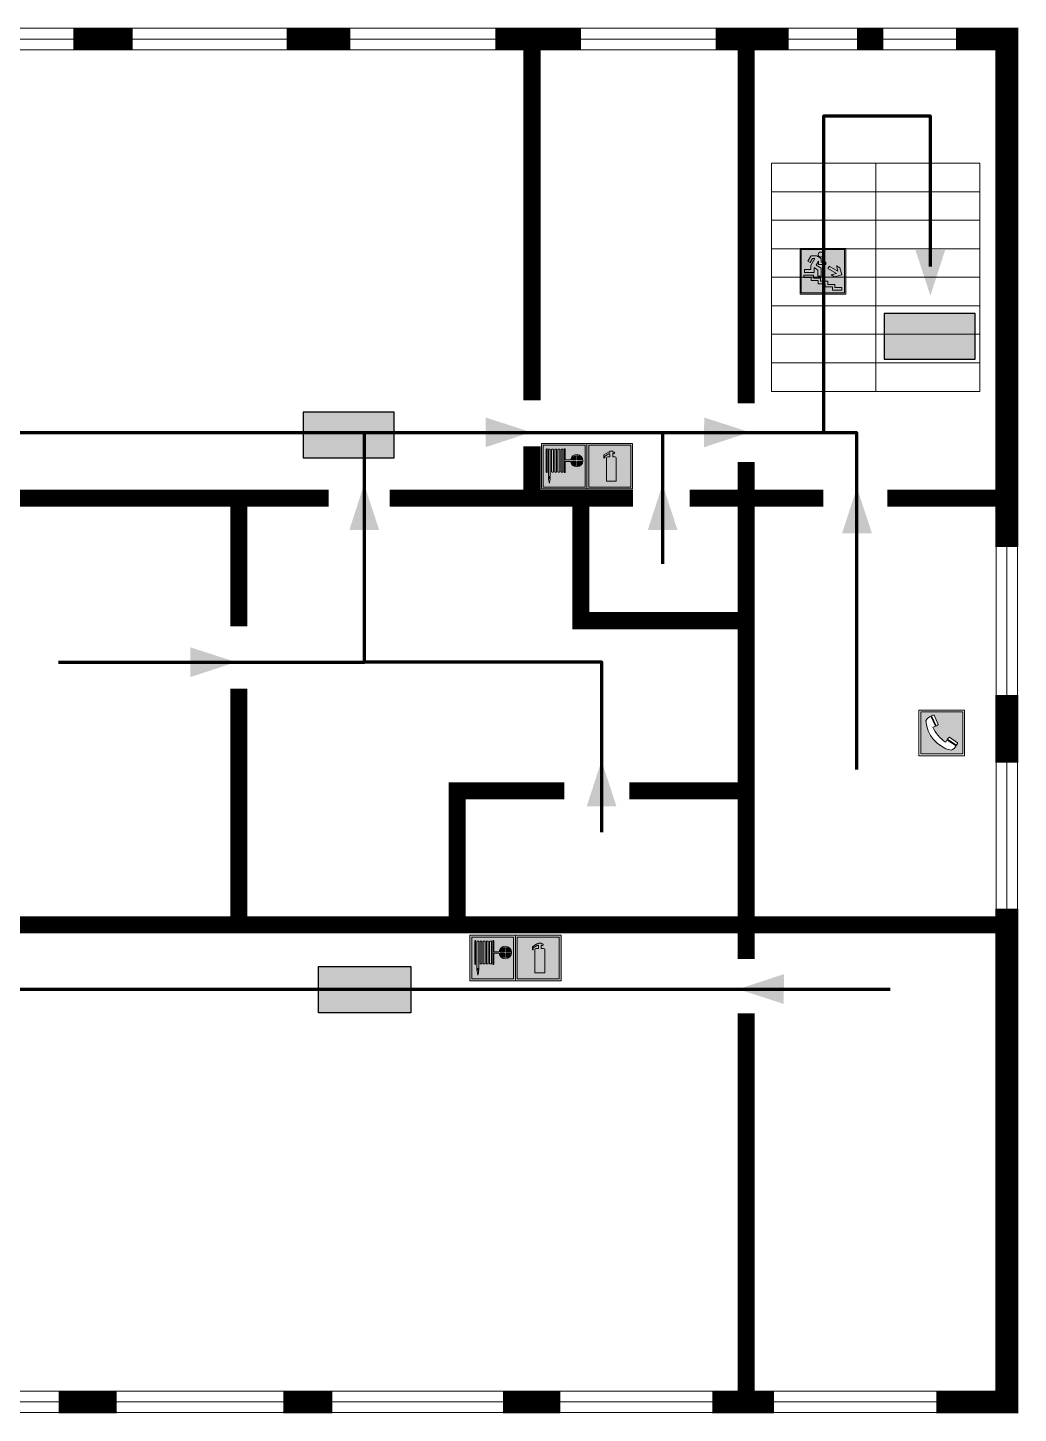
# Model space of a CAD drawing. Header units: millimetres. Extents: x 13114 to 67229, y 22859 to 38520.
# Drawn here: x 26946.3 to 27120.2, y 30948.4 to 31191.7 of the extents above; entities that cross this region are included whole.
import ezdxf

# ---------------------------------------------------------------- set-up
doc = ezdxf.new("R2010")
doc.units = ezdxf.units.MM
doc.layers.add('План_Штампы', color=7, linetype='Continuous')

# ---------------------------------------------------------------- blocks, each defined once
blk = doc.blocks.new('A$C7B4425F7')
at = {"true_color": 0xffffff}
blk.add_hatch(color=7, dxfattribs=at).paths.add_polyline_path([(0, 0), (-16, 0), (-16, -8), (0, -8)])
h = blk.add_hatch(color=126)
h.paths.add_polyline_path([(-0.2, -0.2), (-15.8, -0.2), (-15.8, -7.8), (-0.2, -7.8)])
h.paths.add_polyline_path([(-11.76, -2.03), (-11.76, -3.66), (-11.17, -3.66, -0.568275), (-11.17, -6.18), (-12.58, -6.18), (-12.58, -2.03)], flags=16)
h.paths.add_polyline_path([(-13.33, -4.12, -0.495768), (-13.59, -6.18), (-15.03, -6.18), (-15.03, -2.03), (-13.59, -2.03, -0.487973)], flags=16)
h.paths.add_polyline_path([(-10.25, -2.03), (-9.48, -2.03), (-9.48, -6.18), (-10.25, -6.18)], flags=16)
h.paths.add_polyline_path([(-13.84, -3.69), (-14.24, -3.69), (-14.24, -3.03), (-13.9, -3.03, -0.692621)], flags=0)
h.paths.add_polyline_path([(-9.15, -2.03), (-8.4, -2.03), (-8.04, -3.07), (-7.68, -2.03), (-6.93, -2.03), (-7.64, -4.1), (-6.93, -6.18), (-7.68, -6.18), (-8.04, -5.14), (-8.4, -6.18), (-9.15, -6.18), (-8.44, -4.1)], flags=16)
h.paths.add_polyline_path([(-11.76, -4.46), (-11.42, -4.46, -0.692621), (-11.36, -5.12), (-11.76, -5.12)], flags=0)
h.paths.add_polyline_path([(-13.9, -5.2), (-14.24, -5.2), (-14.24, -4.55), (-13.84, -4.55, -0.708038)], flags=0)
edge = h.paths.add_edge_path(flags=16)
edge.add_ellipse((-5.51, -4.08), major_axis=(0, 2.05), ratio=0.586184, start_angle=0, end_angle=360)
edge = h.paths.add_edge_path(flags=0)
edge.add_ellipse((-5.51, -4.08), major_axis=(0, 1.14), ratio=0.454828, start_angle=0, end_angle=360)
h.paths.add_polyline_path([(-4.13, -4.96, 0.377264), (-3.48, -4.52, 0.0555), (-3.16, -2.03), (-1.66, -2.03), (-1.66, -4.96), (-0.96, -4.96), (-0.96, -7.01), (-1.75, -7.01), (-1.75, -6.18), (-3.3, -6.18), (-3.3, -7.02), (-4.13, -7.02)], flags=16)
h.paths.add_polyline_path([(-2.73, -2.91), (-2.28, -2.91), (-2.28, -4.96), (-3.05, -4.96, 0.079136)], flags=0)
at = {"color": 126}
blk.add_lwpolyline([(-16, -8), (0, -8), (0, 0), (-16, 0)], close=True, dxfattribs=at)
blk = doc.blocks.new('вниз')
at = {"lineweight": 0, "true_color": 0xffffff}
h = blk.add_hatch(color=7, dxfattribs=at)
h.dxf.hatch_style = 1
h.paths.add_polyline_path([(40994.51, -4472.22), (40986.51, -4472.22), (40986.51, -4480.22), (40994.51, -4480.22)])
h.paths.add_polyline_path([(40994.31, -4472.42), (40994.31, -4480.01), (40986.71, -4480.01), (40986.71, -4472.42)], flags=16)
h.paths.add_polyline_path([(40988.43, -4473.53), (40989.43, -4473.53), (40990.19, -4473.96), (40990.19, -4474.6), (40991, -4474.6), (40991, -4475.06), (40989.73, -4475.06), (40989.73, -4474.46), (40989.3, -4475.18), (40990.17, -4475.7), (40990.17, -4477.11), (40989.63, -4477.11), (40989.63, -4476.01), (40988.94, -4475.59), (40988.94, -4476.46), (40988.94, -4476.46), (40987.47, -4476.46), (40987.26, -4476.46), (40987.26, -4475.92), (40988.4, -4475.92), (40988.4, -4475.2), (40989.1, -4473.99), (40988.66, -4473.99), (40988.24, -4474.7), (40987.86, -4474.47), (40988.41, -4473.56)], flags=0)
h.paths.add_polyline_path([(40990.55, -4473.29, -1), (40989.69, -4473.29, -1)], flags=0)
h.paths.add_polyline_path([(40988.85, -4476.89), (40988.85, -4477.43), (40990.1, -4477.43), (40990.1, -4477.99), (40991.34, -4477.99), (40991.34, -4478.54), (40992.59, -4478.54), (40992.59, -4479.09), (40993.83, -4479.09), (40993.83, -4479.52), (40992.17, -4479.52), (40992.17, -4478.97), (40990.91, -4478.97), (40990.91, -4478.41), (40989.68, -4478.41), (40989.68, -4477.86), (40988.43, -4477.86), (40988.43, -4477.31), (40987.6, -4477.31), (40987.18, -4477.31), (40987.18, -4476.89)], flags=0)
h.paths.add_polyline_path([(40991.61, -4475.33), (40993.12, -4476.2), (40992.9, -4475.27), (40993.48, -4475.6), (40993.83, -4476.88), (40992.56, -4477.22), (40991.97, -4476.88), (40992.9, -4476.61), (40991.38, -4475.74), (40991.58, -4475.39)], flags=0)
h.paths.add_polyline_path([(40990.19, -4473.96), (40989.43, -4473.53), (40988.43, -4473.53), (40988.41, -4473.56), (40987.86, -4474.47), (40988.24, -4474.7), (40988.66, -4473.99), (40989.1, -4473.99), (40988.4, -4475.2), (40988.4, -4475.92), (40987.26, -4475.92), (40987.26, -4476.46), (40987.47, -4476.46), (40988.94, -4476.46), (40988.94, -4476.27), (40988.94, -4475.59), (40989.63, -4476.01), (40989.63, -4477.11), (40990.17, -4477.11), (40990.17, -4475.7), (40989.3, -4475.18), (40989.73, -4474.46), (40989.73, -4475.06), (40991, -4475.06), (40991, -4474.6), (40990.19, -4474.6)], flags=0)
h.paths.add_polyline_path([(40990.55, -4473.29, 1), (40989.69, -4473.29, 1)], flags=0)
h.paths.add_polyline_path([(40991.61, -4475.33), (40991.58, -4475.39), (40991.38, -4475.74), (40992.9, -4476.61), (40991.97, -4476.88), (40992.56, -4477.22), (40993.83, -4476.88), (40993.48, -4475.6), (40992.9, -4475.27), (40993.12, -4476.2)], flags=0)
h.paths.add_polyline_path([(40990.1, -4477.43), (40988.85, -4477.43), (40988.85, -4476.89), (40987.18, -4476.89), (40987.18, -4477.31), (40987.6, -4477.31), (40988.43, -4477.31), (40988.43, -4477.86), (40989.68, -4477.86), (40989.68, -4478.41), (40990.91, -4478.41), (40990.91, -4478.97), (40992.17, -4478.97), (40992.17, -4479.52), (40993.83, -4479.52), (40993.83, -4479.09), (40992.59, -4479.09), (40992.59, -4478.54), (40991.34, -4478.54), (40991.34, -4477.99), (40990.1, -4477.99)], flags=0)
at = {"lineweight": 0}
h = blk.add_hatch(color=126, dxfattribs=at)
h.dxf.hatch_style = 1
h.paths.add_polyline_path([(40994.31, -4472.42), (40986.71, -4472.42), (40986.71, -4480.01), (40994.31, -4480.01)])
h.paths.add_polyline_path([(40988.43, -4473.53), (40989.43, -4473.53), (40990.19, -4473.96), (40990.19, -4474.6), (40991, -4474.6), (40991, -4475.06), (40989.73, -4475.06), (40989.73, -4474.46), (40989.3, -4475.18), (40990.17, -4475.7), (40990.17, -4477.11), (40989.63, -4477.11), (40989.63, -4476.01), (40988.94, -4475.59), (40988.94, -4476.46), (40988.94, -4476.46), (40987.47, -4476.46), (40987.26, -4476.46), (40987.26, -4475.92), (40988.4, -4475.92), (40988.4, -4475.2), (40989.1, -4473.99), (40988.66, -4473.99), (40988.24, -4474.7), (40987.86, -4474.47), (40988.41, -4473.56)], flags=16)
h.paths.add_polyline_path([(40990.55, -4473.29, -1), (40989.69, -4473.29, -1)], flags=16)
h.paths.add_polyline_path([(40988.85, -4476.89), (40988.85, -4477.43), (40990.1, -4477.43), (40990.1, -4477.99), (40991.34, -4477.99), (40991.34, -4478.54), (40992.59, -4478.54), (40992.59, -4479.09), (40993.83, -4479.09), (40993.83, -4479.52), (40992.17, -4479.52), (40992.17, -4478.97), (40990.91, -4478.97), (40990.91, -4478.41), (40989.68, -4478.41), (40989.68, -4477.86), (40988.43, -4477.86), (40988.43, -4477.31), (40987.6, -4477.31), (40987.18, -4477.31), (40987.18, -4476.89)], flags=16)
h.paths.add_polyline_path([(40991.61, -4475.33), (40993.12, -4476.2), (40992.9, -4475.27), (40993.48, -4475.6), (40993.83, -4476.88), (40992.56, -4477.22), (40991.97, -4476.88), (40992.9, -4476.61), (40991.38, -4475.74), (40991.58, -4475.39)], flags=16)
at = {"lineweight": 0, "true_color": 0xffffff}
h = blk.add_hatch(color=7, dxfattribs=at)
h.dxf.hatch_style = 1
h.paths.add_polyline_path([(40989.73, -4474.46), (40989.73, -4475.06), (40991, -4475.06), (40991, -4474.6), (40990.19, -4474.6), (40990.19, -4473.96), (40989.43, -4473.53), (40988.43, -4473.53), (40988.41, -4473.56), (40987.86, -4474.47), (40988.24, -4474.7), (40988.66, -4473.99), (40989.1, -4473.99), (40988.4, -4475.2), (40988.4, -4475.92), (40987.26, -4475.92), (40987.26, -4476.46), (40987.47, -4476.46), (40988.94, -4476.46), (40988.94, -4475.59), (40989.63, -4476.01), (40989.63, -4477.11), (40990.17, -4477.11), (40990.17, -4475.7), (40989.3, -4475.18)])
h.paths.add_polyline_path([(40989.69, -4473.29, 1), (40990.55, -4473.29, 1)])
h.paths.add_polyline_path([(40991.61, -4475.33), (40991.58, -4475.39), (40991.38, -4475.74), (40992.9, -4476.61), (40991.97, -4476.88), (40992.56, -4477.22), (40993.83, -4476.88), (40993.48, -4475.6), (40992.9, -4475.27), (40993.12, -4476.2)])
h.paths.add_polyline_path([(40990.1, -4477.43), (40988.85, -4477.43), (40988.85, -4476.89), (40987.18, -4476.89), (40987.18, -4477.31), (40987.6, -4477.31), (40988.43, -4477.31), (40988.43, -4477.86), (40989.68, -4477.86), (40989.68, -4478.41), (40990.91, -4478.41), (40990.91, -4478.97), (40992.17, -4478.97), (40992.17, -4479.52), (40993.83, -4479.52), (40993.83, -4479.09), (40992.59, -4479.09), (40992.59, -4478.54), (40991.34, -4478.54), (40991.34, -4477.99), (40990.1, -4477.99)])
at = {"color": 126, "lineweight": 0}
for points in [[(40986.51, -4472.22), (40994.51, -4472.22), (40994.51, -4480.22), (40986.51, -4480.22)], [(40986.71, -4472.42), (40994.31, -4472.42), (40994.31, -4480.01), (40986.71, -4480.01)]]:
    blk.add_lwpolyline(points, close=True, dxfattribs=at)
for points in [[(40987.47, -4476.46), (40987.26, -4476.46), (40987.26, -4475.92), (40988.4, -4475.92), (40988.4, -4475.2), (40989.1, -4473.99), (40988.66, -4473.99), (40988.24, -4474.7), (40987.86, -4474.47), (40988.41, -4473.56), (40988.43, -4473.53), (40989.43, -4473.53), (40990.19, -4473.96), (40990.19, -4474.6), (40991, -4474.6), (40991, -4475.06), (40989.73, -4475.06), (40989.73, -4474.46), (40989.3, -4475.18), (40990.17, -4475.7), (40990.17, -4477.11), (40989.63, -4477.11), (40989.63, -4476.01), (40988.94, -4475.59), (40988.94, -4476.46)], [(40991.58, -4475.39), (40991.38, -4475.74), (40992.9, -4476.61), (40991.97, -4476.88), (40992.56, -4477.22), (40993.83, -4476.88), (40993.48, -4475.6), (40992.9, -4475.27), (40993.12, -4476.2), (40991.61, -4475.33), (40991.58, -4475.39)], [(40987.6, -4477.31), (40987.18, -4477.31), (40987.18, -4476.89), (40988.85, -4476.89), (40988.85, -4477.43), (40990.1, -4477.43), (40990.1, -4477.99), (40991.34, -4477.99), (40991.34, -4478.54), (40992.59, -4478.54), (40992.59, -4479.09), (40993.83, -4479.09), (40993.83, -4479.52), (40992.17, -4479.52), (40992.17, -4478.97), (40990.91, -4478.97), (40990.91, -4478.41), (40989.68, -4478.41), (40989.68, -4477.86), (40988.43, -4477.86), (40988.43, -4477.31), (40987.6, -4477.31)], [(40987.47, -4476.46), (40988.94, -4476.46), (40988.94, -4476.27)]]:
    blk.add_lwpolyline(points, dxfattribs=at)
blk.add_circle((40990.12, -4473.29), 0.432, dxfattribs=at)
blk = doc.blocks.new('A$C32E8229D')
at = {"true_color": 0xffffff}
blk.add_hatch(color=7, dxfattribs=at).paths.add_polyline_path([(0, 0), (0, -8), (16, -8), (16, 0)])
h = blk.add_hatch(color=126)
h.paths.add_polyline_path([(0.2, -0.2), (15.8, -0.2), (15.8, -7.8), (0.2, -7.8)])
h.paths.add_polyline_path([(13.49, -2.05), (12.08, -2.05), (11.37, -2.63, 0.162397), (11.29, -2.84), (11.29, -3.63), (10.35, -3.63), (10.35, -4.05), (11.68, -4.05), (11.68, -3.48), (12.26, -4.28), (11.29, -5.1), (11.29, -6.78), (11.85, -6.78), (11.85, -5.44), (12.8, -4.64), (12.8, -5.94), (14.46, -5.94), (14.46, -5.39), (13.45, -5.39), (13.45, -3.97), (12.46, -2.59), (13.15, -2.59), (13.69, -3.34), (14.18, -3)], flags=16)
h.paths.add_polyline_path([(10.74, -1.82, 1), (11.8, -1.82, 1)], flags=16)
h.paths.add_polyline_path([(9.39, -3.59), (5.99, -3.59), (6.56, -3.03), (5.91, -3.03), (5.1, -3.83), (5.91, -4.64), (6.56, -4.64), (5.99, -4.09), (9.39, -4.09)], flags=16)
h.paths.add_polyline_path([(4.29, -1.08), (1.72, -1.08), (1.72, -6.6), (4.29, -6.6)], flags=16)
at = {"color": 126}
blk.add_lwpolyline([(16, -8), (0, -8), (0, 0), (16, 0)], close=True, dxfattribs=at)
blk = doc.blocks.new('A$C37112FD5')
at = {"true_color": 0xf5f5ff}
h = blk.add_hatch(color=7, dxfattribs=at)
h.dxf.hatch_style = 1
h.paths.add_polyline_path([(12.8, -7.4), (0, -7.4), (0, -20.2), (12.8, -20.2)])
h.paths.add_polyline_path([(12.29, -7.91), (12.29, -19.69), (0.51, -19.69), (0.51, -7.91)], flags=16)
h.paths.add_polyline_path([(4.98, -9.04, -0.42597), (5.17, -9.22), (5.17, -12.25), (5.17, -15.29, -0.432244), (4.98, -15.47), (4.83, -15.47, -0.42597), (4.64, -15.29), (4.64, -12.25), (4.64, -9.22, -0.432244), (4.83, -9.04)], flags=0)
h.paths.add_polyline_path([(4.28, -9.22), (4.28, -12.25), (4.28, -15.29, -0.432244), (4.09, -15.47), (3.94, -15.47, -0.42597), (3.75, -15.29), (3.75, -12.25), (3.75, -9.22, -0.432244), (3.94, -9.04), (4.09, -9.04, -0.42597)], flags=0)
h.paths.add_polyline_path([(5.72, -9.04), (5.87, -9.04, -0.42597), (6.06, -9.22), (6.06, -12.25), (6.06, -15.29, -0.432244), (5.87, -15.47), (5.72, -15.47, -0.42597), (5.53, -15.29), (5.53, -12.25), (5.53, -9.22, -0.432244)], flags=0)
h.paths.add_polyline_path([(6.42, -8.9), (6.5, -8.9, -0.42597), (6.69, -9.08), (6.69, -12.03), (8.21, -12.03, -15.824349), (8.21, -12.47), (6.69, -12.47), (6.69, -15.42, -0.432244), (6.5, -15.6), (6.42, -15.6)], flags=0)
h.paths.add_polyline_path([(3.39, -9.22), (3.39, -12.25), (3.39, -15.29, -0.432244), (3.2, -15.47), (3.05, -15.47, -0.42597), (2.85, -15.29), (2.85, -12.25), (2.85, -9.22, -0.432244), (3.05, -9.04), (3.2, -9.04, -0.42597)], flags=0)
h.paths.add_polyline_path([(2.5, -9.22), (2.5, -16.71), (1.96, -16.71), (1.96, -9.22, -0.432244), (2.15, -9.04), (2.31, -9.04, -0.42597)], flags=0)
h.paths.add_polyline_path([(1.61, -8.9), (1.61, -15.6), (1.57, -15.6, -0.42597), (1.37, -15.42), (1.37, -12.03), (1.37, -9.09, -0.432244), (1.57, -8.9)], flags=0)
h.paths.add_polyline_path([(9.76, -10.81), (9.76, -12.03), (8.49, -12.03, -0.336371)], flags=0)
h.paths.add_polyline_path([(8.49, -12.47), (9.76, -12.47), (9.76, -13.7, -0.336371)], flags=0)
h.paths.add_polyline_path([(10.11, -10.81, -0.336371), (11.38, -12.03), (10.11, -12.03)], flags=0)
h.paths.add_polyline_path([(10.11, -12.47), (11.38, -12.47, -0.336371), (10.11, -13.7)], flags=0)
h.paths.add_polyline_path([(2.5, -16.84), (2.5, -17.05), (1.97, -17.05), (1.97, -16.84)], flags=0)
h.paths.add_polyline_path([(2.5, -17.24, -0.033778), (2.24, -18.6, -0.033778), (1.97, -17.24)], flags=0)
h = blk.add_hatch(color=242)
h.dxf.hatch_style = 1
h.paths.add_polyline_path([(12.29, -7.91), (0.51, -7.91), (0.51, -19.69), (12.29, -19.69)])
h.paths.add_polyline_path([(6.42, -15.6), (6.42, -8.9), (6.5, -8.9, -0.42597), (6.69, -9.08), (6.69, -12.03), (8.21, -12.03, -15.824349), (8.21, -12.47), (6.69, -12.47), (6.69, -15.42, -0.432244), (6.5, -15.6)], flags=16)
h.paths.add_polyline_path([(5.87, -15.47), (5.72, -15.47, -0.42597), (5.53, -15.29), (5.53, -12.25), (5.53, -9.22, -0.432244), (5.72, -9.04), (5.87, -9.04, -0.42597), (6.06, -9.22), (6.06, -12.25), (6.06, -15.29, -0.432244)], flags=16)
h.paths.add_polyline_path([(4.98, -15.47), (4.83, -15.47, -0.42597), (4.64, -15.29), (4.64, -12.25), (4.64, -9.22, -0.432244), (4.83, -9.04), (4.98, -9.04, -0.42597), (5.17, -9.22), (5.17, -12.25), (5.17, -15.29, -0.432244)], flags=16)
h.paths.add_polyline_path([(4.09, -15.47), (3.94, -15.47, -0.42597), (3.75, -15.29), (3.75, -12.25), (3.75, -9.22, -0.432244), (3.94, -9.04), (4.09, -9.04, -0.42597), (4.28, -9.22), (4.28, -12.25), (4.28, -15.29, -0.432244)], flags=16)
h.paths.add_polyline_path([(3.2, -15.47), (3.05, -15.47, -0.42597), (2.85, -15.29), (2.85, -12.25), (2.85, -9.22, -0.432244), (3.05, -9.04), (3.2, -9.04, -0.42597), (3.39, -9.22), (3.39, -12.25), (3.39, -15.29, -0.432244)], flags=16)
h.paths.add_polyline_path([(2.5, -17.05), (1.97, -17.05), (1.97, -16.84), (2.5, -16.84)], flags=16)
h.paths.add_polyline_path([(2.5, -17.24, -0.033778), (2.24, -18.6, -0.033778), (1.97, -17.24)], flags=16)
h.paths.add_polyline_path([(2.5, -16.71), (1.96, -16.71), (1.96, -9.22, -0.432244), (2.15, -9.04), (2.31, -9.04, -0.42597), (2.5, -9.22)], flags=16)
h.paths.add_polyline_path([(1.61, -15.6), (1.57, -15.6, -0.42597), (1.37, -15.42), (1.37, -12.03), (1.37, -9.09, -0.432244), (1.57, -8.9), (1.61, -8.9)], flags=16)
h.paths.add_polyline_path([(8.49, -12.47), (9.76, -12.47), (9.76, -13.7, -0.336371)], flags=0)
h.paths.add_polyline_path([(10.11, -13.7), (10.11, -12.47), (11.38, -12.47, -0.336371)], flags=0)
h.paths.add_polyline_path([(8.49, -12.03, -0.336371), (9.76, -10.81), (9.76, -12.03)], flags=0)
h.paths.add_polyline_path([(10.11, -12.03), (10.11, -10.81, -0.336371), (11.38, -12.03)], flags=0)
h = blk.add_hatch(color=7, dxfattribs=at)
h.dxf.hatch_style = 1
h.paths.add_polyline_path([(1.61, -8.9), (1.57, -8.9, 0.432244), (1.37, -9.09), (1.37, -12.03), (1.37, -15.42, 0.42597), (1.57, -15.6), (1.61, -15.6)])
h.paths.add_polyline_path([(2.5, -9.22, 0.42597), (2.31, -9.04), (2.15, -9.04, 0.432244), (1.96, -9.22), (1.96, -16.71), (2.5, -16.71)])
h.paths.add_polyline_path([(2.5, -16.84), (1.97, -16.84), (1.97, -17.05), (2.5, -17.05)])
h.paths.add_polyline_path([(2.5, -17.24), (1.97, -17.24, 0.033778), (2.24, -18.6, 0.033778)])
h.paths.add_polyline_path([(3.39, -12.25), (3.39, -9.22, 0.42597), (3.2, -9.04), (3.05, -9.04, 0.432244), (2.85, -9.22), (2.85, -12.25), (2.85, -15.29, 0.42597), (3.05, -15.47), (3.2, -15.47, 0.432244), (3.39, -15.29)])
h.paths.add_polyline_path([(4.28, -12.25), (4.28, -9.22, 0.42597), (4.09, -9.04), (3.94, -9.04, 0.432244), (3.75, -9.22), (3.75, -12.25), (3.75, -15.29, 0.42597), (3.94, -15.47), (4.09, -15.47, 0.432244), (4.28, -15.29)])
h.paths.add_polyline_path([(5.17, -12.25), (5.17, -9.22, 0.42597), (4.98, -9.04), (4.83, -9.04, 0.432244), (4.64, -9.22), (4.64, -12.25), (4.64, -15.29, 0.42597), (4.83, -15.47), (4.98, -15.47, 0.432244), (5.17, -15.29)])
h.paths.add_polyline_path([(6.06, -12.25), (6.06, -9.22, 0.42597), (5.87, -9.04), (5.72, -9.04, 0.432244), (5.53, -9.22), (5.53, -12.25), (5.53, -15.29, 0.42597), (5.72, -15.47), (5.87, -15.47, 0.432244), (6.06, -15.29)])
h.paths.add_polyline_path([(6.69, -12.47), (8.21, -12.47, 15.824349), (8.21, -12.03), (6.69, -12.03), (6.69, -9.08, 0.42597), (6.5, -8.9), (6.42, -8.9), (6.42, -15.6), (6.5, -15.6, 0.432244), (6.69, -15.42)])
h.paths.add_polyline_path([(8.49, -12.47), (9.76, -12.47), (9.76, -13.7, -0.336371)], flags=16)
h.paths.add_polyline_path([(8.49, -12.03, -0.336371), (9.76, -10.81), (9.76, -12.03)], flags=16)
h.paths.add_polyline_path([(10.11, -12.47), (11.38, -12.47, -0.336371), (10.11, -13.7)], flags=16)
h.paths.add_polyline_path([(10.11, -12.03), (10.11, -10.81, -0.336371), (11.38, -12.03)], flags=16)
h = blk.add_hatch(color=242)
h.dxf.hatch_style = 1
h.paths.add_polyline_path([(9.76, -10.81, 0.336371), (8.49, -12.03), (9.76, -12.03)])
h.paths.add_polyline_path([(10.11, -10.81), (10.11, -12.03), (11.38, -12.03, 0.336371)])
h.paths.add_polyline_path([(11.38, -12.47), (10.11, -12.47), (10.11, -13.7, 0.336371)])
h.paths.add_polyline_path([(9.76, -12.47), (8.49, -12.47, 0.336371), (9.76, -13.7)])
at = {"color": 242, "lineweight": 5}
for p, q in [((0, -20.2), (0, -7.4)), ((0, -7.4), (12.8, -7.4)), ((12.8, -20.2), (12.8, -7.4)), ((1.37, -12.03), (1.37, -9.08)), ((1.57, -8.9), (1.61, -8.9)), ((1.61, -8.9), (1.61, -15.6)), ((1.96, -16.71), (1.96, -9.22)), ((2.15, -9.04), (2.31, -9.04)), ((2.5, -16.71), (2.5, -9.22)), ((2.85, -12.25), (2.85, -9.22)), ((3.05, -9.04), (3.2, -9.04)), ((3.39, -12.25), (3.39, -9.22)), ((3.75, -12.25), (3.75, -9.22)), ((3.94, -9.04), (4.09, -9.04)), ((4.28, -12.25), (4.28, -9.22)), ((4.64, -12.25), (4.64, -9.22)), ((4.83, -9.04), (4.98, -9.04)), ((5.17, -12.25), (5.17, -9.22)), ((5.53, -12.25), (5.53, -9.22)), ((5.72, -9.04), (5.87, -9.04)), ((6.06, -12.25), (6.06, -9.22)), ((6.42, -8.9), (6.42, -15.6)), ((6.5, -8.9), (6.42, -8.9)), ((6.69, -12.03), (6.69, -9.08)), ((9.76, -10.81), (9.76, -12.03)), ((10.11, -10.81), (10.11, -12.03)), ((1.37, -12.03), (1.37, -15.42)), ((2.85, -12.25), (2.85, -15.29)), ((3.05, -15.47), (3.2, -15.47)), ((3.39, -12.25), (3.39, -15.29)), ((3.75, -12.25), (3.75, -15.29)), ((3.94, -15.47), (4.09, -15.47)), ((4.28, -12.25), (4.28, -15.29)), ((4.64, -12.25), (4.64, -15.29)), ((4.83, -15.47), (4.98, -15.47)), ((5.17, -12.25), (5.17, -15.29)), ((5.53, -12.25), (5.53, -15.29)), ((5.72, -15.47), (5.87, -15.47)), ((6.06, -12.25), (6.06, -15.29)), ((8.21, -12.03), (6.69, -12.03)), ((8.21, -12.47), (6.69, -12.47)), ((6.69, -12.47), (6.69, -15.42)), ((9.76, -12.03), (8.49, -12.03)), ((9.76, -12.47), (8.49, -12.47)), ((9.76, -12.47), (9.76, -13.7)), ((11.38, -12.03), (10.11, -12.03)), ((11.38, -12.47), (10.11, -12.47)), ((10.11, -12.47), (10.11, -13.7)), ((1.57, -15.6), (1.61, -15.6)), ((1.96, -16.71), (2.5, -16.71)), ((1.97, -16.84), (2.5, -16.84)), ((1.97, -17.05), (1.97, -16.84)), ((2.5, -17.05), (1.97, -17.05)), ((1.97, -17.24), (2.5, -17.24)), ((2.5, -16.84), (2.5, -17.05)), ((6.42, -15.6), (6.5, -15.6)), ((0, -20.2), (12.8, -20.2))]:
    blk.add_line(p, q, dxfattribs=at)
blk.add_lwpolyline([(0.51, -7.91), (12.29, -7.91), (12.29, -19.69), (0.51, -19.69)], close=True, dxfattribs=at)
for centre, radius, start, end in [((1.56, -9.09), 0.182, 87.1027, 180.6071), ((2.15, -9.22), 0.182, 87.1027, 180.6071), ((2.32, -9.22), 0.182, 359.3929, 92.8973), ((3.04, -9.22), 0.182, 87.1027, 180.6071), ((3.21, -9.22), 0.182, 359.3929, 92.8973), ((3.93, -9.22), 0.182, 87.1027, 180.6071), ((4.1, -9.22), 0.182, 359.3929, 92.8973), ((4.82, -9.22), 0.182, 87.1027, 180.6071), ((4.99, -9.22), 0.182, 359.3929, 92.8973), ((5.71, -9.22), 0.182, 87.1027, 180.6071), ((5.88, -9.22), 0.182, 359.3929, 92.8973), ((6.51, -9.09), 0.182, 359.3929, 92.8973), ((9.93, -12.25), 1.74, 187.2319, 172.7681), ((9.93, -12.25), 1.46, 96.9927, 171.3585), ((9.93, -12.25), 1.46, 8.6415, 83.0073), ((1.56, -15.42), 0.182, 179.3929, 272.8973), ((3.04, -15.29), 0.182, 179.3929, 272.8973), ((3.21, -15.29), 0.182, 267.1027, 0.6071), ((3.93, -15.29), 0.182, 179.3929, 272.8973), ((4.1, -15.29), 0.182, 267.1027, 0.6071), ((4.82, -15.29), 0.182, 179.3929, 272.8973), ((4.99, -15.29), 0.182, 267.1027, 0.6071), ((5.71, -15.29), 0.182, 179.3929, 272.8973), ((5.88, -15.29), 0.182, 267.1027, 0.6071), ((6.51, -15.42), 0.182, 267.1027, 0.6071), ((9.93, -12.25), 1.46, 188.6415, 263.0073), ((9.93, -12.25), 1.46, 276.9927, 351.3585), ((12.17, -15.98), 10.27, 187.041, 194.7793), ((-7.7, -15.98), 10.27, 345.2207, 352.959)]:
    blk.add_arc(centre, radius, start, end, dxfattribs=at)
blk = doc.blocks.new('A$C3AD82952')
at = {"true_color": 0xf5f5ff}
h = blk.add_hatch(color=7, dxfattribs=at)
h.dxf.hatch_style = 1
h.paths.add_polyline_path([(8.21, 8.73, 0.414214), (7.89, 9.05), (7.22, 9.05), (7.22, 9.92), (7.59, 9.92, 1), (7.57, 10.36), (7.22, 10.36), (7.22, 10.6), (6.43, 10.6), (6.43, 10.36), (6.01, 10.36), (4.74, 9.59), (4.74, 8.69), (4.98, 8.73), (4.98, 9.26), (6.12, 9.91), (6.43, 9.91), (6.43, 9.05), (5.76, 9.05, 0.414214), (5.44, 8.73), (5.44, 2.2), (8.21, 2.2)], flags=0)
h.paths.add_polyline_path([(12.8, 12.8), (0, 12.8), (0, 0), (12.8, 0)])
h.paths.add_polyline_path([(0.51, 12.29), (12.29, 12.29), (12.29, 0.51), (0.51, 0.51)], flags=16)
h.paths.add_polyline_path([(4.74, 9.59), (6.01, 10.36), (6.43, 10.36), (6.43, 10.6), (7.22, 10.6), (7.22, 10.36), (7.59, 10.36, -0.94586), (7.59, 9.92), (7.22, 9.92), (7.22, 9.05), (7.89, 9.05, -0.414214), (8.21, 8.73), (8.21, 2.2), (5.44, 2.2), (5.44, 8.73, -0.414214), (5.76, 9.05), (6.43, 9.05), (6.43, 9.91), (6.12, 9.91), (4.98, 9.26), (4.98, 8.73), (4.74, 8.69)], flags=0)
h = blk.add_hatch(color=242)
h.dxf.hatch_style = 1
h.paths.add_polyline_path([(12.29, 12.29), (0.51, 12.29), (0.51, 0.51), (12.29, 0.51)])
h.paths.add_polyline_path([(4.74, 8.69), (4.74, 9.59), (6.01, 10.36), (6.43, 10.36), (6.43, 10.6), (7.22, 10.6), (7.22, 10.36), (7.59, 10.36, -0.94586), (7.59, 9.92), (7.22, 9.92), (7.22, 9.05), (7.89, 9.05, -0.414214), (8.21, 8.73), (8.21, 2.2), (5.44, 2.2), (5.44, 8.73, -0.414214), (5.76, 9.05), (6.43, 9.05), (6.43, 9.91), (6.12, 9.91), (4.98, 9.26), (4.98, 8.73)], flags=16)
h = blk.add_hatch(color=7, dxfattribs=at)
h.dxf.hatch_style = 1
h.paths.add_polyline_path([(8.21, 8.73, 0.414214), (7.89, 9.05), (7.22, 9.05), (7.22, 9.92), (7.59, 9.92, 1), (7.57, 10.36), (7.22, 10.36), (7.22, 10.6), (6.43, 10.6), (6.43, 10.36), (6.01, 10.36), (4.74, 9.59), (4.74, 8.69), (4.98, 8.73), (4.98, 9.26), (6.12, 9.91), (6.43, 9.91), (6.43, 9.05), (5.76, 9.05, 0.414214), (5.44, 8.73), (5.44, 2.2), (8.21, 2.2)])
at = {"color": 242, "lineweight": 5}
for p, q in [((0, 0), (0, 12.8)), ((0, 12.8), (12.8, 12.8)), ((12.8, 0), (12.8, 12.8)), ((6.01, 10.36), (4.74, 9.59)), ((4.74, 9.59), (4.74, 8.69)), ((4.74, 8.69), (4.98, 8.73)), ((4.98, 9.26), (6.12, 9.91)), ((4.98, 8.73), (4.98, 9.26)), ((5.44, 2.2), (5.44, 8.73)), ((5.76, 9.05), (6.43, 9.05)), ((6.01, 10.36), (6.43, 10.36)), ((6.12, 9.91), (6.43, 9.91)), ((7.22, 10.6), (6.43, 10.6)), ((6.43, 10.6), (6.43, 10.36)), ((6.43, 9.91), (6.43, 9.05)), ((7.22, 10.36), (7.22, 10.6)), ((7.59, 10.36), (7.22, 10.36)), ((7.22, 9.05), (7.22, 9.92)), ((7.59, 9.92), (7.22, 9.92)), ((7.89, 9.05), (7.22, 9.05)), ((8.21, 2.2), (8.21, 8.73)), ((0, 0), (12.8, 0)), ((5.44, 2.2), (8.21, 2.2))]:
    blk.add_line(p, q, dxfattribs=at)
blk.add_lwpolyline([(0.51, 12.29), (12.29, 12.29), (12.29, 0.51), (0.51, 0.51)], close=True, dxfattribs=at)
for centre, radius, start, end in [((5.76, 8.73), 0.32, 90, 180), ((7.58, 10.14), 0.223, 273.1875, 86.8125), ((7.89, 8.73), 0.32, 0, 90)]:
    blk.add_arc(centre, radius, start, end, dxfattribs=at)
blk = doc.blocks.new('A$C456E1F9C')
at = {"lineweight": 5}
h = blk.add_hatch(color=242, dxfattribs=at)
h.paths.add_polyline_path([(0.51, -1.47), (0.51, -13.26), (12.29, -13.26), (12.29, -1.47)])
h.paths.add_polyline_path([(5.42, -4.95, -0.254479), (4.78, -5.4), (3.52, -2.53, -0.209735), (4.23, -2.4)], flags=16)
h.paths.add_polyline_path([(8.53, -8.6), (10.87, -10.17), (10.54, -10.76), (8.03, -9.13, -0.192251)], flags=16)
h.paths.add_polyline_path([(4.61, -5.49, 0.005518), (3.87, -5.72, 0.128647), (7.49, -10.01, 0.00809), (7.83, -9.33), (10.47, -10.97, -0.16736), (8.99, -12.25, -0.327862), (1.95, -3.95, -0.166952), (3.36, -2.62)], flags=16)
at = {"color": 242, "lineweight": 5}
for p, q in [((0, -13.77), (0, -0.97)), ((12.8, -0.97), (0, -0.97)), ((4.61, -5.49), (3.36, -2.62)), ((3.52, -2.53), (4.78, -5.4)), ((4.23, -2.4), (5.42, -4.95)), ((12.8, -13.77), (12.8, -0.97)), ((7.83, -9.33), (10.47, -10.97)), ((8.03, -9.13), (10.54, -10.76)), ((10.81, -10.12), (8.53, -8.6)), ((10.54, -10.76), (10.8, -10.3)), ((10.8, -10.3), (10.81, -10.12)), ((0, -13.77), (12.8, -13.77))]:
    blk.add_line(p, q, dxfattribs=at)
blk.add_lwpolyline([(0.51, -1.47), (12.29, -1.47), (12.29, -13.26), (0.51, -13.26)], close=True, dxfattribs=at)
for centre, radius, start, end in [((4.59, -5.34), 2.99, 114.2845, 152.1974), ((4.02, -3.27), 0.891, 76.3284, 123.7092), ((11.12, -3.31), 9.19, 183.9915, 256.6009), ((14.98, -39.1), 35.17, 107.1487, 108.4135), ((13.86, -0.94), 11.08, 205.5536, 234.8762), ((4.68, -4.59), 0.824, 276.9621, 334.0723), ((-13.31, 0.8), 23.44, 332.5487, 334.4027), ((8.94, -9.5), 0.989, 114.4092, 157.9388), ((7.87, -9.46), 3, 291.9291, 329.9329)]:
    blk.add_arc(centre, radius, start, end, dxfattribs=at)

msp = doc.modelspace()

# ---------------------------------------------------------------- linework, layer by layer
at = {"lineweight": 0}
for points, const_width in [([(26954.27, 31189.73), (26964.69, 31189.73)], 4), ([(26991.7, 31189.73), (27002.89, 31189.73)], 4), ([(27028.35, 31189.73), (27043.4, 31189.73)], 4), ([(27067.05, 31189.73), (27079.83, 31189.73)], 4), ([(27091.83, 31189.73), (27096.48, 31189.73)], 4), ([(27109.25, 31189.73), (27118.16, 31189.73), (27118.16, 31100.5)], 4), ([(27034.79, 31189.78), (27034.79, 31126.31)], 3), ([(27072.39, 31125.76), (27072.39, 31189.94)], 3), ([(27034.79, 31109.1), (27034.79, 31118.22)], 3), ([(27072.39, 31028.16), (27072.39, 31115.43)], 3), ([(26865.25, 31109.1), (26999.1, 31109.1)], 3), ([(26983.31, 31109.1), (26983.31, 31086.59)], 3), ([(27009.82, 31109.1), (27052.55, 31109.1)], 3), ([(27043.38, 31109.1), (27043.38, 31087.58), (27072.39, 31087.58)], 3), ([(27062.45, 31109.1), (27085.93, 31109.1)], 3), ([(27097.18, 31109.1), (27117.58, 31109.1)], 3), ([(26983.31, 31034.15), (26983.31, 31075.64)], 3), ([(27118.16, 31074.53), (27118.16, 31062.63)], 4), ([(27021.64, 31034.15), (27021.64, 31057.68), (27040.47, 31057.68)], 3), ([(27072.39, 31057.68), (27051.86, 31057.68)], 3), ([(27118.16, 31037.01), (27118.16, 30950.37), (27105.75, 30950.37)], 4), ([(26864.69, 31034.15), (27117.99, 31034.15)], 3), ([(27072.39, 31034.15), (27072.39, 31028.16)], 3), ([(27072.39, 31018.59), (27072.39, 30950.37)], 3), ([(26961.85, 30950.37), (26951.69, 30950.37)], 4), ([(26999.75, 30950.37), (26991.15, 30950.37)], 4), ([(27039.77, 30950.37), (27029.71, 30950.37)], 4), ([(27077.25, 30950.37), (27066.43, 30950.37)], 4)]:
    msp.add_lwpolyline(points, dxfattribs=dict(at, const_width=const_width))
for points in [[(26809.76, 31191.64), (27111.85, 31191.64)], [(26809.95, 31189.73), (27112.04, 31189.73)], [(26809.52, 31187.84), (27111.61, 31187.84)], [(27116.29, 31034.38), (27116.29, 31110.91)], [(27118.16, 31034.48), (27118.16, 31111.01)], [(27120.02, 31034.38), (27120.02, 31110.91)], [(26770.9, 30952.28), (27115.08, 30952.28)], [(26770.57, 30948.53), (27114.74, 30948.53)], [(26771.17, 30950.37), (27115.35, 30950.37)]]:
    msp.add_lwpolyline(points, dxfattribs=at)
at = {"color": 126, "lineweight": 100, "true_color": 0x008754}
for points in [[(27086.04, 31120.63), (27086.04, 31176.28), (27104.71, 31176.28), (27104.71, 31149.77)], [(26742.17, 31120.63), (27091.76, 31120.63), (27091.76, 31061.47)], [(26951.64, 31080.3), (27005.39, 31080.3), (27005.39, 31120.63)], [(27057.7, 31120.63), (27057.7, 31097.54)], [(27047.07, 31050.43), (27047.07, 31080.3), (27005.39, 31080.3)], [(26754.48, 31022.86), (27097.67, 31022.86)]]:
    msp.add_lwpolyline(points, dxfattribs=at)
at = {"lineweight": 0}
for points in [[(27076.86, 31162.93), (27095.14, 31162.93), (27095.14, 31167.94), (27076.86, 31167.94)], [(27095.14, 31162.93), (27113.42, 31162.93), (27113.42, 31167.94), (27095.14, 31167.94)], [(27076.86, 31157.92), (27095.14, 31157.92), (27095.14, 31162.93), (27076.86, 31162.93)], [(27095.14, 31157.92), (27113.42, 31157.92), (27113.42, 31162.93), (27095.14, 31162.93)], [(27076.86, 31152.91), (27095.14, 31152.91), (27095.14, 31157.92), (27076.86, 31157.92)], [(27095.14, 31152.91), (27113.42, 31152.91), (27113.42, 31157.92), (27095.14, 31157.92)], [(27076.86, 31147.9), (27095.14, 31147.9), (27095.14, 31152.91), (27076.86, 31152.91)], [(27095.14, 31147.9), (27113.42, 31147.9), (27113.42, 31152.91), (27095.14, 31152.91)], [(27076.86, 31142.89), (27095.14, 31142.89), (27095.14, 31147.9), (27076.86, 31147.9)], [(27095.14, 31142.89), (27113.42, 31142.89), (27113.42, 31147.9), (27095.14, 31147.9)], [(27076.86, 31137.88), (27095.14, 31137.88), (27095.14, 31142.89), (27076.86, 31142.89)], [(27095.14, 31137.88), (27113.42, 31137.88), (27113.42, 31142.89), (27095.14, 31142.89)], [(27076.86, 31132.87), (27095.14, 31132.87), (27095.14, 31137.88), (27076.86, 31137.88)], [(27095.14, 31132.87), (27113.42, 31132.87), (27113.42, 31137.88), (27095.14, 31137.88)], [(27076.86, 31127.86), (27095.14, 31127.86), (27095.14, 31132.87), (27076.86, 31132.87)], [(27095.14, 31127.86), (27113.42, 31127.86), (27113.42, 31132.87), (27095.14, 31132.87)]]:
    msp.add_lwpolyline(points, close=True, dxfattribs=at)
at = {"layer": 'План_Штампы', "color": 126, "true_color": 0x008754}
for points in [[(27102.1, 31152.7), (27107.32, 31152.69), (27104.73, 31144.67)], [(27026.64, 31118.05), (27026.65, 31123.27), (27034.67, 31120.68)], [(27065, 31118.05), (27065.02, 31123.27), (27073.04, 31120.68)], [(27007.96, 31103.51), (27002.73, 31103.52), (27005.32, 31111.54)], [(27060.34, 31103.49), (27055.12, 31103.51), (27057.71, 31111.52)], [(27094.47, 31102.94), (27089.24, 31102.95), (27091.83, 31110.97)], [(26974.81, 31077.68), (26974.82, 31082.9), (26982.84, 31080.31)], [(27049.63, 31054.96), (27044.4, 31054.97), (27046.99, 31062.99)], [(27079.01, 31025.5), (27078.99, 31020.27), (27070.98, 31022.86)]]:
    msp.add_solid(points, dxfattribs=at)

# ---------------------------------------------------------------- block references
at = {"color": 126, "true_color": 0x008754}
msp.add_blockref('вниз', (-13904.64, 35625.18), dxfattribs=at)
for name, p, xscale, yscale, zscale in [('A$C37112FD5', (27036.44, 31123.34), 0.6249984004534781, 0.6249984004534781, 0.6249984004534781), ('A$C3AD82952', (27044.44, 31110.72), 0.625, 0.625, 0.625), ('A$C456E1F9C', (27102.73, 31072.47), 0.625, 0.625, 0.625), ('A$C37112FD5', (27023.89, 31036.96), 0.6249984004534781, 0.6249984004534781, 0.6249984004534781), ('A$C3AD82952', (27031.89, 31024.33), 0.625, 0.625, 0.625)]:
    msp.add_blockref(name, p, dxfattribs=dict(xscale=xscale, yscale=yscale, zscale=zscale))
at = {"layer": 'План_Штампы'}
msp.add_blockref('A$C7B4425F7', (27112.61, 31141.53), dxfattribs=at)
at = {"layer": 'План_Штампы', "color": 126, "true_color": 0x008754, "xscale": -1}
msp.add_blockref('A$C32E8229D', (27010.62, 31124.2), dxfattribs=at)
at = {"layer": 'План_Штампы', "color": 126, "true_color": 0x008754, "xscale": 1.012510887696, "yscale": 1.012510887696, "zscale": 1.012510887696, "rotation": 359.9978653237145}
msp.add_blockref('A$C32E8229D', (26997.29, 31026.82), dxfattribs=at)

doc.saveas('drawing.dxf')
